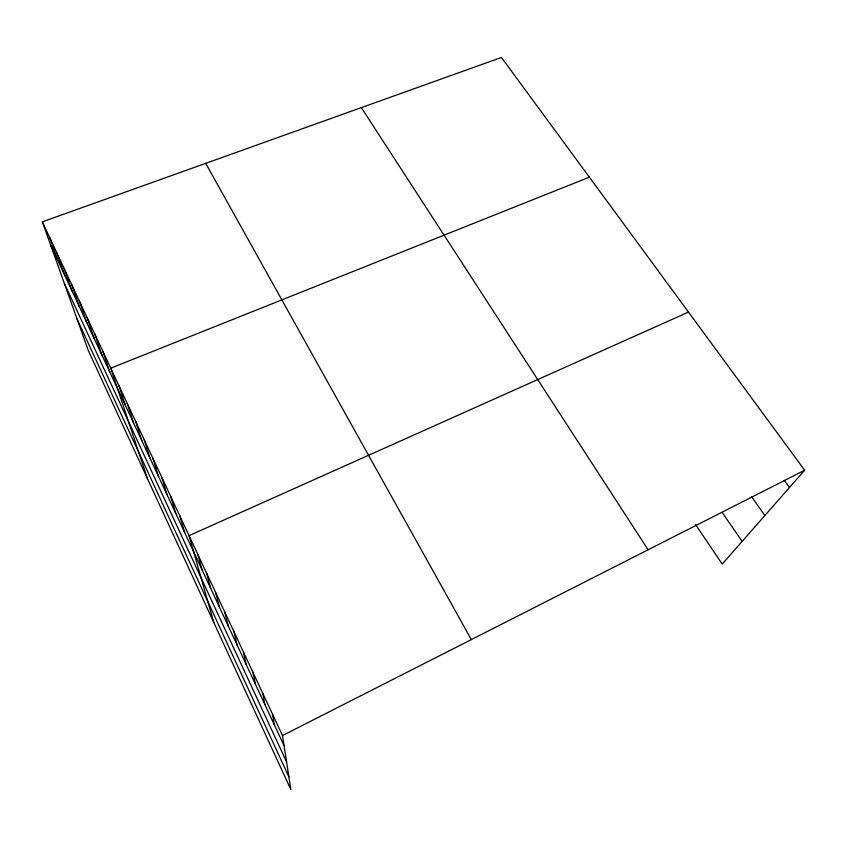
<?xml version="1.0" encoding="UTF-8"?>
<svg xmlns="http://www.w3.org/2000/svg" width="847" height="847" viewBox="0 0 847 847"><rect width="100%" height="100%" fill="white"/><g stroke="black" fill="none" stroke-linecap="round" stroke-linejoin="round"><path stroke-width="1.27" d="M42.35 221.84L282.506 735.556L290.86 789.542L88.3 350.446L42.35 221.84L501.435 57.458L804.65 470.244L722.205 564.07L695.472 524.431M282.506 735.556L804.65 470.244M688.473 312.088L189.05 535.643L213.836 622.587M589.374 177.171L110.756 368.17L147.558 478.915M784.248 480.387L789.436 487.554M751.607 496.723L764.862 515.527M722.258 512.541L742.131 541.402M361.351 107.622L648.103 549.788M205.705 163.344L471.345 639.601M50.746 245.334L284.073 745.72M64.383 283.512L286.593 761.951M77.098 319.086L288.88 776.752M49.518 237.181L57.765 260.378M56.791 252.734L64.87 275.635M64.171 268.52L72.08 291.093M71.656 284.528L79.396 306.773M79.247 300.77L86.807 322.675M86.955 317.244L94.324 338.8M94.769 333.972L101.958 355.158M102.699 350.944L109.697 371.748M118.929 385.65L125.504 405.66M127.23 403.405L133.582 422.992M135.658 421.425L141.788 440.578M144.212 439.731L150.11 458.428M152.894 458.312L158.558 476.543M161.724 477.189L167.134 494.944M170.692 496.363L175.848 513.61M179.797 515.844L184.688 532.572M197.764 554.287L202.115 569.957M206.604 573.207L210.691 588.347M215.593 592.424L219.394 607.003M224.709 611.926L228.224 625.944M233.973 631.735L237.181 645.16M243.375 651.851L246.276 664.673M252.925 672.285L255.519 684.471M262.623 693.037L264.889 704.577M272.49 714.127L274.407 724.99"/></g></svg>
